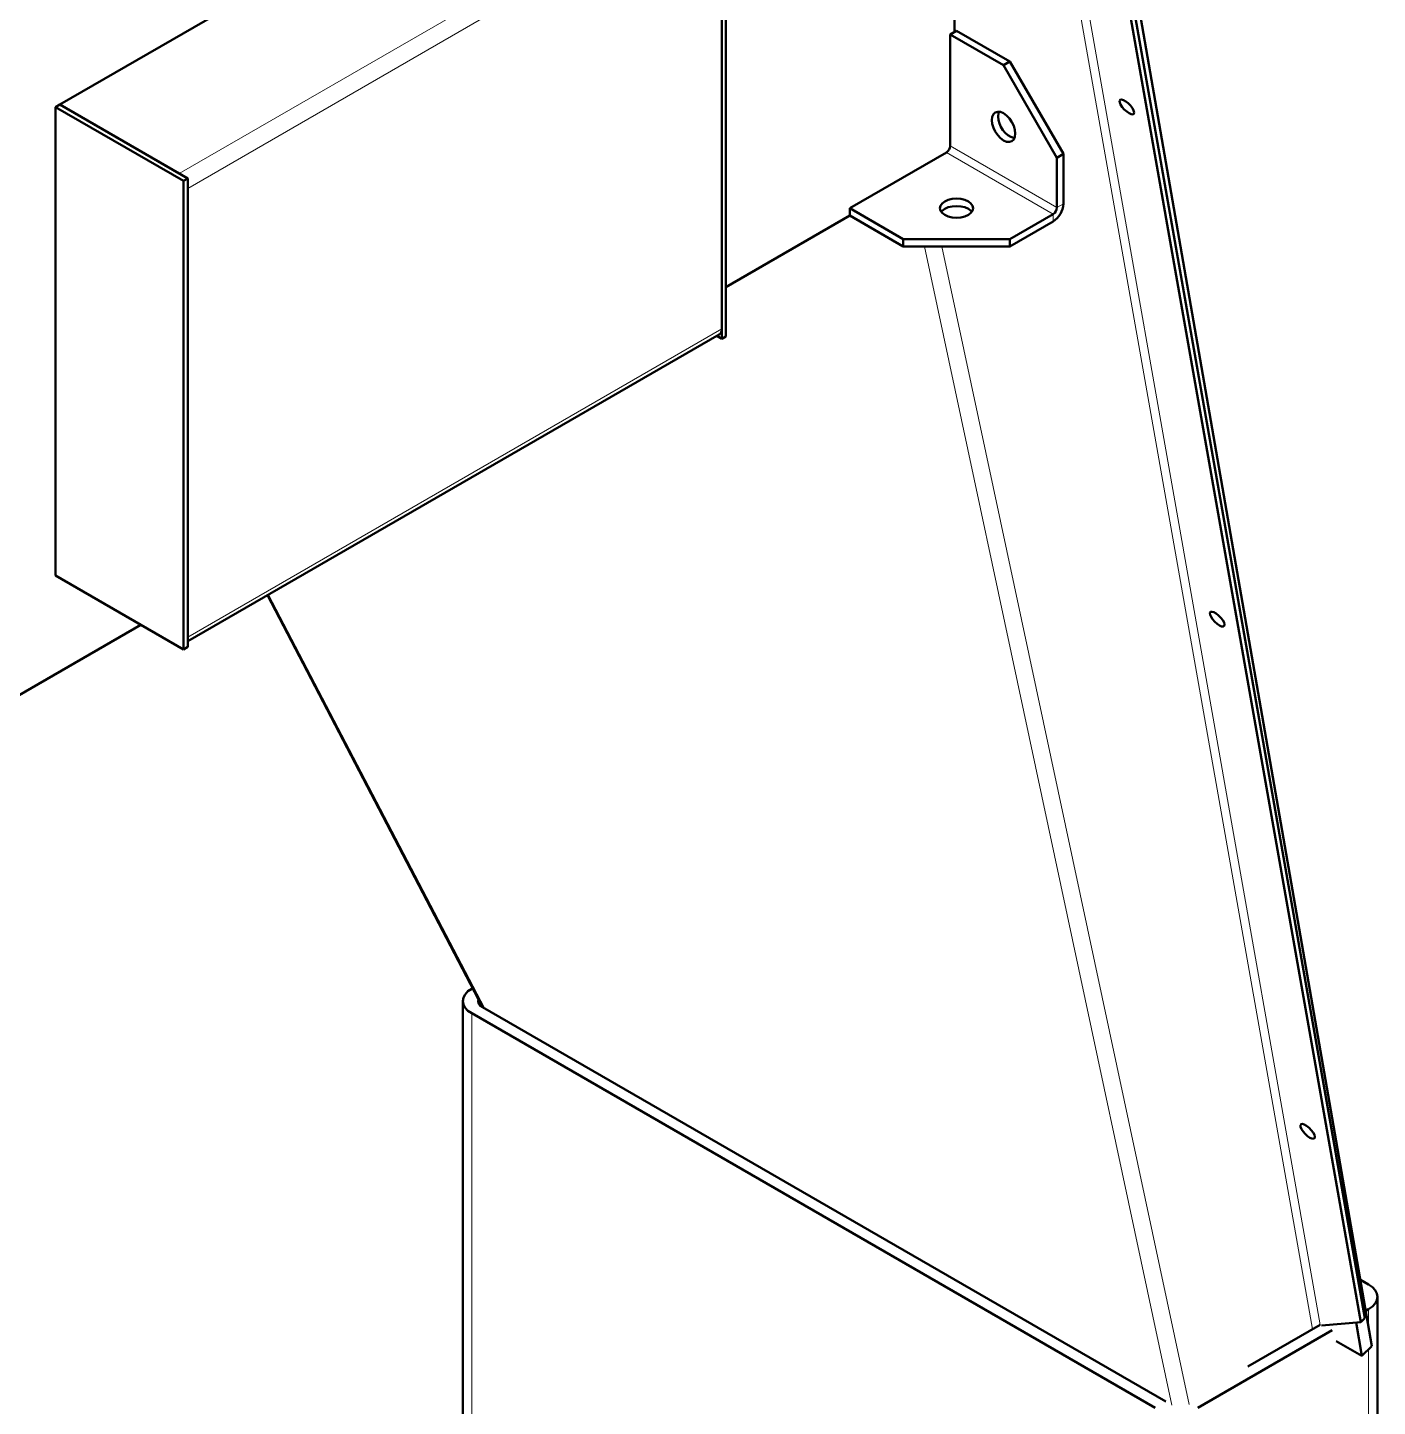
# Paper-space layout 'Лист2' of a CAD drawing. Header units: millimetres. Extents: x 0 to 420, y 0 to 297.
# Drawn here: x 138.13 to 182.82, y 103.66 to 149.34 of the extents above; entities that cross this region are included whole.
import ezdxf

# ---------------------------------------------------------------- set-up
doc = ezdxf.new("R2010")
doc.units = ezdxf.units.MM

psp = doc.layouts.new('Лист2')

# ---------------------------------------------------------------- linework, layer by layer
at = {"color": 7, "linetype": 'Continuous', "lineweight": 50}
for p, q in [((182.276, 106.46), (172.405, 162.406)), ((182.409, 106.59), (172.556, 162.434)), ((182.644, 105.658), (172.767, 162.453)), ((168.818, 149.191), (168.818, 160.335)), ((161.111, 139.027), (161.111, 153.277)), ((161.111, 139.354), (161.111, 153.277)), ((161.252, 139.109), (161.252, 153.358)), ((149.338, 152.643), (139.191, 146.785)), ((168.889, 149.232), (168.677, 149.11)), ((168.677, 145.419), (168.677, 149.11)), ((168.677, 149.11), (170.445, 148.089)), ((168.889, 149.232), (170.657, 148.212)), ((170.657, 148.212), (170.445, 148.089)), ((170.445, 148.089), (172.212, 145.027)), ((172.425, 145.15), (170.657, 148.212)), ((139.049, 146.704), (139.191, 146.785)), ((139.049, 146.704), (139.049, 131.19)), ((143.292, 144.255), (139.049, 146.704)), ((143.433, 144.336), (139.191, 146.785)), ((139.191, 146.785), (143.15, 144.5)), ((165.354, 143.354), (168.55, 145.199)), ((172.212, 145.027), (172.425, 145.15)), ((172.212, 143.378), (172.212, 145.027)), ((172.425, 143.501), (172.425, 145.15)), ((143.292, 144.255), (143.433, 144.336)), ((143.433, 128.822), (143.433, 144.336)), ((143.292, 128.74), (143.292, 144.255)), ((143.433, 144.01), (143.433, 129.149)), ((161.252, 140.741), (165.354, 143.109)), ((165.354, 143.354), (167.121, 142.333)), ((165.354, 143.354), (165.354, 143.109)), ((165.354, 143.109), (167.121, 142.088)), ((170.657, 142.333), (172.085, 143.158)), ((170.657, 142.088), (172.085, 142.913)), ((170.657, 142.333), (167.121, 142.333)), ((167.121, 142.088), (167.121, 142.333)), ((167.121, 142.088), (170.657, 142.088)), ((170.657, 142.088), (170.657, 142.333)), ((143.433, 129.013), (161.028, 139.171)), ((160.945, 139.123), (161.111, 139.027)), ((161.111, 139.027), (161.252, 139.109)), ((139.049, 131.19), (143.292, 128.74)), ((146.067, 130.534), (153.195, 116.884)), ((119.533, 116.657), (141.878, 129.556)), ((143.292, 128.74), (143.433, 128.822)), ((152.833, 117.501), (152.863, 117.519)), ((152.54, 117.093), (152.54, 51.77)), ((175.46, 103.622), (152.833, 116.685)), ((175.814, 103.826), (153.186, 116.889)), ((182.261, 107.86), (182.531, 107.704)), ((182.531, 106.888), (182.44, 106.835)), ((182.824, 41.973), (182.824, 107.296)), ((180.974, 106.346), (182.276, 106.46)), ((182.308, 105.335), (182.115, 106.446)), ((182.276, 106.46), (182.409, 106.59)), ((181.327, 106.193), (176.874, 103.622)), ((180.93, 106.372), (178.528, 104.985)), ((181.453, 105.831), (182.308, 105.335)), ((182.308, 105.335), (182.644, 105.658))]:
    psp.add_line(p, q, dxfattribs=at)
at = {"color": 8, "linetype": 'Continuous', "lineweight": 18}
for p, q in [((170.91, 161.543), (180.671, 106.222)), ((180.93, 106.371), (171.196, 161.542)), ((153.368, 150.398), (143.15, 144.5)), ((153.652, 149.909), (143.433, 144.01)), ((168.677, 145.419), (172.212, 143.378)), ((168.55, 145.199), (172.085, 143.158)), ((172.212, 143.378), (172.425, 143.501)), ((172.085, 142.913), (172.085, 143.158)), ((176.021, 103.707), (167.825, 142.088)), ((176.591, 103.725), (168.399, 142.088)), ((143.433, 129.149), (161.111, 139.354)), ((146.104, 130.555), (153.262, 116.845)), ((152.833, 116.685), (152.833, 51.362)), ((153.186, 116.901), (153.186, 116.889)), ((182.531, 106.309), (182.531, 106.888)), ((182.531, 41.565), (182.531, 105.549))]:
    psp.add_line(p, q, dxfattribs=at)
at = {"color": 7, "linetype": 'Continuous', "lineweight": 50, "flags": 128}
for points in [[(174.6, 146.497), (174.521, 146.551), (174.443, 146.622), (174.373, 146.702), (174.321, 146.783), (174.291, 146.855), (174.286, 146.911), (174.307, 146.945), (174.353, 146.953), (174.417, 146.935), (174.493, 146.891), (174.572, 146.828), (174.647, 146.751), (174.709, 146.67), (174.751, 146.593), (174.768, 146.527), (174.76, 146.482), (174.726, 146.46), (174.671, 146.466), (174.6, 146.497)], [(170.834, 145.823), (170.82, 145.947), (170.782, 146.078), (170.72, 146.207), (170.639, 146.325), (170.545, 146.424), (170.445, 146.497), (170.344, 146.54), (170.25, 146.549), (170.17, 146.524), (170.108, 146.467), (170.069, 146.381), (170.056, 146.272), (170.069, 146.149), (170.108, 146.018), (170.17, 145.889), (170.25, 145.771), (170.344, 145.672), (170.445, 145.599), (170.545, 145.556), (170.639, 145.547), (170.72, 145.572), (170.782, 145.629), (170.82, 145.715), (170.834, 145.823)], [(170.268, 146.395), (170.281, 146.504), (170.297, 146.549)], [(168.5, 143.578), (168.413, 143.512), (168.358, 143.436), (168.339, 143.354), (168.358, 143.271), (168.413, 143.195), (168.5, 143.129), (168.614, 143.079), (168.747, 143.047), (168.889, 143.036), (169.031, 143.047), (169.164, 143.079), (169.278, 143.129), (169.365, 143.195), (169.42, 143.271), (169.439, 143.354), (169.42, 143.436), (169.365, 143.512), (169.278, 143.578), (169.164, 143.629), (169.031, 143.66), (168.889, 143.671), (168.747, 143.66), (168.614, 143.629), (168.5, 143.578)], [(168.382, 143.231), (168.413, 143.267), (168.5, 143.333), (168.614, 143.384), (168.747, 143.415), (168.889, 143.426), (169.031, 143.415), (169.164, 143.384), (169.278, 143.333), (169.365, 143.267), (169.397, 143.231)], [(177.593, 129.531), (177.514, 129.585), (177.436, 129.656), (177.367, 129.736), (177.314, 129.817), (177.284, 129.889), (177.279, 129.946), (177.301, 129.98), (177.346, 129.988), (177.41, 129.969), (177.486, 129.926), (177.566, 129.862), (177.64, 129.786), (177.702, 129.704), (177.744, 129.627), (177.762, 129.562), (177.753, 129.516), (177.719, 129.495), (177.664, 129.5), (177.593, 129.531)], [(152.833, 117.501), (152.708, 117.414), (152.616, 117.314), (152.559, 117.206), (152.54, 117.093), (152.559, 116.98), (152.616, 116.872), (152.708, 116.772), (152.833, 116.685)], [(180.586, 112.566), (180.507, 112.62), (180.429, 112.691), (180.36, 112.771), (180.308, 112.851), (180.277, 112.924), (180.273, 112.98), (180.294, 113.014), (180.339, 113.022), (180.403, 113.003), (180.479, 112.96), (180.559, 112.897), (180.634, 112.82), (180.695, 112.739), (180.737, 112.661), (180.755, 112.596), (180.746, 112.55), (180.713, 112.529), (180.657, 112.534), (180.586, 112.566)], [(182.531, 106.888), (182.656, 106.975), (182.748, 107.075), (182.805, 107.184), (182.824, 107.296), (182.805, 107.409), (182.748, 107.517), (182.656, 107.617), (182.531, 107.704)]]:
    psp.add_lwpolyline(points, dxfattribs=at)
at = {"color": 7, "linetype": 'Continuous', "lineweight": 50}
for centre, radius, start, end in [((171.023, 146.392), 0.755, 179.8122, 253.1789), ((168.401, 145.432), 0.277, 302.6055, 357.3945), ((171.688, 143.534), 0.738, 302.6055, 357.3945), ((171.936, 143.391), 0.277, 302.6055, 357.3945), ((160.921, 139.329), 0.192, 304.0564, 7.2558), ((153.265, 117.096), 0.221, 163.8532, 249.2478)]:
    psp.add_arc(centre, radius, start, end, dxfattribs=at)

doc.saveas('drawing.dxf')
